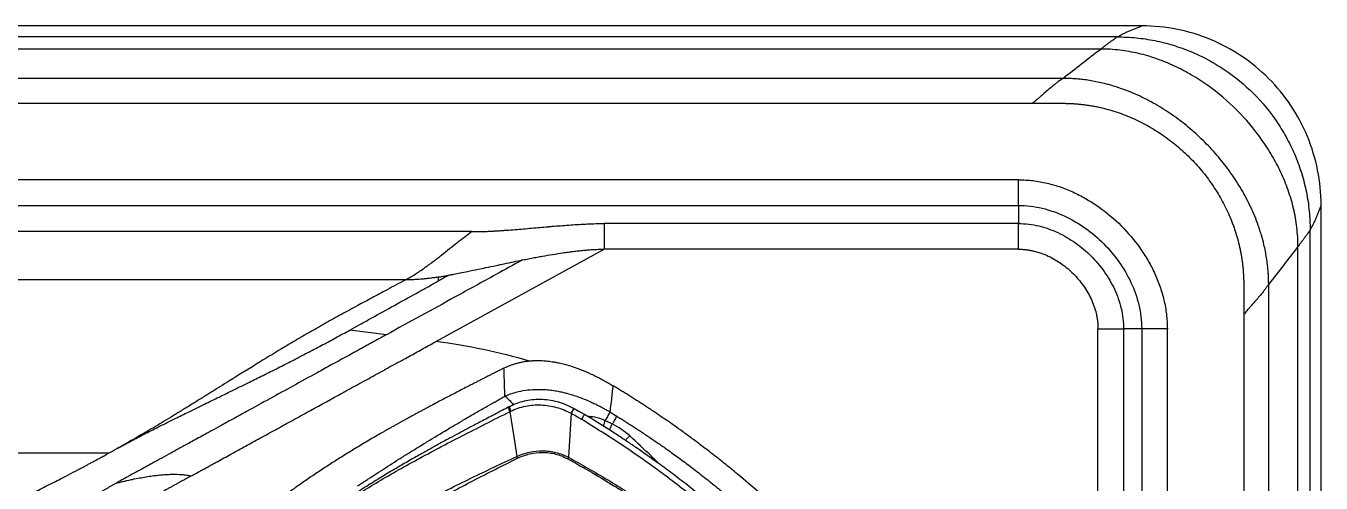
# Model space of a CAD drawing. Extents: x 525 to 613, y 487 to 635.
# Drawn here: x 590.82 to 612.53, y 585.03 to 592.69 of the extents above; entities that cross this region are included whole.
import ezdxf

# ---------------------------------------------------------------- set-up
doc = ezdxf.new("R2010")
doc.units = 0
doc.header["$MEASUREMENT"] = 0
doc.layers.add('1', color=4, linetype='Continuous')
doc.layers.add('STD TEST', color=3, linetype='Continuous')

# ---------------------------------------------------------------- blocks, each defined once
blk = doc.blocks.new('2023 VANGUARD')
at = {"layer": '1', "linetype": 'Continuous', "lineweight": 25}
for p, q in [((40.571, 0), (-40.571, 0)), ((43.571, -84.142), (43.571, -3))]:
    blk.add_line(p, q, dxfattribs=at)
at = {"layer": '1', "color": 3, "linetype": 'Continuous', "lineweight": 25}
for p, q in [((40.154, -0.184), (-40.154, -0.184)), ((39.877, -0.387), (-39.877, -0.387)), ((39.244, -0.878), (-39.244, -0.878)), ((-38.735, -1.296), (38.735, -1.296)), ((38.5, -2.577), (7, -2.577)), ((7.128, -3.007), (38.5, -3.007)), ((38.5, -3.007), (38.5, -3.31)), ((29.329, -3.446), (7.517, -3.446)), ((38.5, -3.31), (31.553, -3.31)), ((43.387, -83.725), (43.387, -3.417)), ((28.744, -5.281), (31.553, -3.74)), ((38.5, -3.74), (31.553, -3.74)), ((43.184, -83.448), (43.184, -3.694)), ((28.222, -4.254), (7.773, -4.254)), ((42.275, -4.329), (42.275, -4.836)), ((42.693, -82.815), (42.693, -4.327)), ((42.275, -4.836), (42.275, -82.306)), ((27.902, -5.173), (27.29, -5.094)), ((39.831, -11.976), (39.831, -5.071)), ((40.261, -5.071), (40.261, -11.976)), ((40.564, -5.071), (40.261, -5.071)), ((40.564, -5.071), (40.564, -38.501)), ((40.994, -38.571), (40.994, -5.071)), ((28.694, -6.339), (28.689, -6.342)), ((29.973, -6.374), (29.956, -6.383)), ((30.999, -6.487), (30.956, -7.225)), ((31.046, -6.411), (31.047, -6.41)), ((31.223, -6.508), (31.047, -6.409)), ((31.048, -6.411), (31.047, -6.411)), ((31.048, -6.41), (31.132, -6.457)), ((31.048, -6.41), (31.048, -6.411)), ((23.242, -7.159), (7.362, -7.159)), ((23.386, -7.08), (23.38, -7.084)), ((30.089, -7.211), (30.103, -7.241)), ((30.956, -7.225), (30.942, -7.251))]:
    blk.add_line(p, q, dxfattribs=at)
at = {"layer": '1', "color": 3, "linetype": 'Continuous', "lineweight": 25, "flags": 128}
for points in [[(29.97, -6.462), (30.037, -6.881), (30.089, -7.211)], [(31.224, -6.509), (31.223, -6.508), (31.22, -6.511), (31.216, -6.517), (31.21, -6.526), (31.202, -6.538), (31.193, -6.552), (31.183, -6.568), (31.173, -6.585)]]:
    blk.add_lwpolyline(points, dxfattribs=at)
at = {"layer": '1', "color": 3, "linetype": 'Continuous', "lineweight": 25}
for points, knots in [([(40.154, -0.184), (40.163, -0.179), (40.181, -0.169), (40.209, -0.154), (40.236, -0.14), (40.264, -0.126), (40.292, -0.113), (40.319, -0.1), (40.347, -0.087), (40.375, -0.075), (40.403, -0.063), (40.431, -0.052), (40.459, -0.04), (40.487, -0.03), (40.515, -0.019), (40.543, -0.009), (40.561, -0.003), (40.571, 0)], [0, 0, 0, 0, 0.06599, 0.132077, 0.198261, 0.264542, 0.330919, 0.397392, 0.463963, 0.53063, 0.597393, 0.664253, 0.73121, 0.798263, 0.865412, 0.932658, 1, 1, 1, 1]), ([(39.877, -0.387), (39.882, -0.383), (39.892, -0.375), (39.906, -0.365), (39.919, -0.354), (39.932, -0.345), (39.944, -0.335), (39.956, -0.326), (39.979, -0.309), (40.011, -0.285), (40.05, -0.256), (40.085, -0.23), (40.109, -0.213), (40.124, -0.203), (40.132, -0.197), (40.139, -0.193), (40.145, -0.189), (40.15, -0.186), (40.153, -0.184), (40.154, -0.184)], [0, 0, 0, 0, 0.0393585, 0.0775217, 0.1144794, 0.1502219, 0.1847409, 0.2180288, 0.2500794, 0.3806091, 0.5000568, 0.6302075, 0.7499577, 0.7940734, 0.8371394, 0.8792059, 0.9203289, 0.9605708, 1, 1, 1, 1]), ([(40.154, -0.184), (40.259, -0.184), (40.471, -0.194), (40.785, -0.241), (41.093, -0.319), (41.392, -0.426), (41.679, -0.562), (42.042, -0.781), (42.453, -1.118), (42.79, -1.529), (43.008, -1.892), (43.145, -2.179), (43.252, -2.478), (43.33, -2.786), (43.377, -3.1), (43.387, -3.311), (43.387, -3.417)], [0, 0, 0, 0, 0.0625, 0.125, 0.1875, 0.25, 0.3125, 0.375, 0.5, 0.625, 0.6875, 0.75, 0.8125, 0.875, 0.9375, 1, 1, 1, 1]), ([(43.184, -3.694), (43.184, -3.587), (43.171, -3.373), (43.115, -3.057), (43.024, -2.749), (42.902, -2.451), (42.752, -2.167), (42.519, -1.808), (42.172, -1.399), (41.763, -1.052), (41.403, -0.819), (41.119, -0.669), (40.822, -0.547), (40.514, -0.456), (40.198, -0.4), (39.984, -0.387), (39.877, -0.387)], [0, 0, 0, 0, 0.0625, 0.125, 0.1875, 0.25, 0.3125, 0.375, 0.5, 0.625, 0.6875, 0.75, 0.8125, 0.875, 0.9375, 1, 1, 1, 1]), ([(39.244, -0.878), (39.241, -0.88), (39.237, -0.883), (39.23, -0.888), (39.223, -0.892), (39.216, -0.897), (39.209, -0.902), (39.203, -0.907), (39.196, -0.912), (39.189, -0.917), (39.174, -0.928), (39.149, -0.946), (39.109, -0.978), (39.056, -1.021), (38.988, -1.078), (38.922, -1.136), (38.868, -1.183), (38.83, -1.216), (38.797, -1.244), (38.765, -1.271), (38.745, -1.288), (38.735, -1.296)], [0, 0, 0, 0, 0.0134942, 0.0268852, 0.0401768, 0.053369, 0.0664625, 0.0794572, 0.092353, 0.10515, 0.1178479, 0.1814219, 0.2500215, 0.3546916, 0.5000036, 0.6535897, 0.7499841, 0.8176218, 0.8818249, 0.9426134, 1, 1, 1, 1]), ([(42.693, -4.327), (42.693, -4.323), (42.693, -4.316), (42.693, -4.305), (42.692, -4.295), (42.692, -4.284), (42.692, -4.274), (42.692, -4.264), (42.692, -4.254), (42.691, -4.233), (42.69, -4.202), (42.687, -4.146), (42.682, -4.077), (42.672, -3.984), (42.658, -3.883), (42.638, -3.773), (42.61, -3.646), (42.579, -3.529), (42.546, -3.423), (42.511, -3.318), (42.461, -3.187), (42.371, -2.983), (42.241, -2.736), (42.058, -2.455), (41.853, -2.191), (41.626, -1.945), (41.38, -1.718), (41.115, -1.512), (40.834, -1.33), (40.587, -1.2), (40.383, -1.11), (40.22, -1.047), (40.061, -0.996), (39.917, -0.959), (39.798, -0.933), (39.688, -0.913), (39.586, -0.899), (39.494, -0.889), (39.42, -0.884), (39.356, -0.88), (39.3, -0.878), (39.263, -0.878), (39.244, -0.878)], [0, 0, 0, 0, 0.0020441, 0.0040606, 0.0060506, 0.0080145, 0.0099525, 0.0118646, 0.0137511, 0.0156119, 0.0234035, 0.0312293, 0.0468886, 0.0624818, 0.0833273, 0.1041771, 0.1250259, 0.1562823, 0.1718907, 0.1875313, 0.218497, 0.2500255, 0.3124896, 0.3749714, 0.4374891, 0.5000076, 0.5625203, 0.6250283, 0.6879191, 0.749974, 0.7814591, 0.8124776, 0.8481875, 0.8749779, 0.8958754, 0.9167104, 0.9375125, 0.9533873, 0.9687649, 0.9789489, 0.9893603, 1, 1, 1, 1]), ([(38.735, -1.296), (38.764, -1.296), (38.849, -1.296), (39.017, -1.296), (39.157, -1.296), (39.241, -1.296)], [0, 0, 0, 0, 0.17278, 0.5, 1, 1, 1, 1]), ([(39.241, -1.296), (39.252, -1.296), (39.274, -1.296), (39.307, -1.297), (39.34, -1.298), (39.373, -1.299), (39.406, -1.301), (39.439, -1.303), (39.471, -1.305), (39.504, -1.308), (39.55, -1.313), (39.61, -1.32), (39.684, -1.33), (39.757, -1.343), (39.854, -1.362), (39.974, -1.391), (40.164, -1.446), (40.395, -1.533), (40.662, -1.665), (40.914, -1.821), (41.151, -2), (41.371, -2.2), (41.571, -2.419), (41.75, -2.656), (41.88, -2.867), (41.971, -3.042), (42.034, -3.177), (42.08, -3.291), (42.114, -3.385), (42.145, -3.479), (42.18, -3.597), (42.208, -3.715), (42.226, -3.806), (42.238, -3.872), (42.248, -3.937), (42.256, -4.003), (42.263, -4.068), (42.268, -4.134), (42.272, -4.199), (42.274, -4.264), (42.275, -4.308), (42.275, -4.329)], [0, 0, 0, 0, 0.0069429, 0.0138816, 0.0208171, 0.0277512, 0.0346854, 0.041621, 0.0485591, 0.0554991, 0.0624399, 0.0779815, 0.0936718, 0.1094378, 0.1250258, 0.1562383, 0.187331, 0.2500201, 0.3122243, 0.3750002, 0.4374294, 0.4999821, 0.5625734, 0.6249638, 0.6876224, 0.7187971, 0.7499589, 0.7814748, 0.7969808, 0.8127661, 0.8440231, 0.8749745, 0.889081, 0.9031213, 0.9171003, 0.9310244, 0.944898, 0.9587227, 0.9725086, 0.9862665, 1, 1, 1, 1]), ([(38.5, -2.577), (38.581, -2.577), (38.742, -2.587), (38.98, -2.63), (39.213, -2.698), (39.437, -2.79), (39.651, -2.903), (39.922, -3.078), (40.231, -3.339), (40.492, -3.648), (40.668, -3.92), (40.78, -4.134), (40.872, -4.358), (40.941, -4.59), (40.984, -4.829), (40.994, -4.99), (40.994, -5.071)], [0, 0, 0, 0, 0.0625, 0.125, 0.1875, 0.25, 0.3125, 0.375, 0.5, 0.625, 0.6875, 0.75, 0.8125, 0.875, 0.9375, 1, 1, 1, 1]), ([(38.5, -3.007), (38.5, -2.985), (38.5, -2.958), (38.5, -2.896), (38.5, -2.862), (38.5, -2.787), (38.5, -2.747), (38.5, -2.663), (38.5, -2.62), (38.5, -2.577)], [0, 0, 0, 0, 0.25, 0.25, 0.5, 0.5, 0.75, 0.75, 1, 1, 1, 1]), ([(38.5, -3.007), (38.567, -3.007), (38.7, -3.015), (38.963, -3.062), (39.279, -3.175), (39.626, -3.378), (39.933, -3.638), (40.192, -3.945), (40.396, -4.291), (40.508, -4.607), (40.556, -4.871), (40.564, -5.004), (40.564, -5.071)], [0, 0, 0, 0, 0.0625, 0.125, 0.25, 0.375, 0.5, 0.625, 0.75, 0.875, 0.9375, 1, 1, 1, 1]), ([(43.571, -3), (43.568, -3.009), (43.561, -3.028), (43.551, -3.056), (43.541, -3.084), (43.53, -3.112), (43.519, -3.14), (43.508, -3.168), (43.496, -3.196), (43.484, -3.224), (43.471, -3.251), (43.458, -3.279), (43.445, -3.307), (43.431, -3.334), (43.417, -3.362), (43.402, -3.39), (43.392, -3.408), (43.387, -3.417)], [0, 0, 0, 0, 0.067342, 0.134587, 0.201737, 0.26879, 0.335746, 0.402606, 0.469369, 0.536036, 0.602607, 0.669081, 0.735458, 0.801738, 0.867922, 0.934009, 1, 1, 1, 1]), ([(28.222, -4.254), (28.249, -4.239), (28.303, -4.209), (28.409, -4.144), (28.537, -4.057), (28.685, -3.949), (28.827, -3.838), (28.963, -3.729), (29.094, -3.625), (29.217, -3.529), (29.293, -3.472), (29.329, -3.446)], [0, 0, 0, 0, 0.0624809, 0.1249809, 0.2499809, 0.3749809, 0.4999809, 0.6249809, 0.7499809, 0.8749809, 0.9999809, 0.9999809, 0.9999809, 0.9999809]), ([(29.329, -3.446), (29.352, -3.446), (29.399, -3.446), (29.469, -3.445), (29.539, -3.443), (29.609, -3.44), (29.661, -3.438), (29.696, -3.436), (29.712, -3.435), (29.723, -3.434), (29.729, -3.434), (29.731, -3.434), (29.733, -3.434), (29.739, -3.433), (29.75, -3.433), (29.762, -3.432), (29.771, -3.431), (29.774, -3.431), (29.778, -3.431), (29.793, -3.43), (29.808, -3.429), (29.822, -3.428), (29.828, -3.428), (29.838, -3.427), (29.858, -3.426), (29.922, -3.421), (30.026, -3.414), (30.165, -3.402), (30.303, -3.39), (30.441, -3.378), (30.544, -3.369), (30.605, -3.364), (30.622, -3.362), (30.634, -3.361), (30.665, -3.358), (30.74, -3.352), (30.855, -3.343), (30.994, -3.332), (31.133, -3.323), (31.273, -3.316), (31.389, -3.312), (31.483, -3.31), (31.529, -3.31), (31.553, -3.31)], [0, 0, 0, 0, 0.03125, 0.0625, 0.09375, 0.125, 0.15625, 0.164062, 0.171875, 0.177734, 0.179199, 0.179688, 0.180176, 0.181641, 0.1875, 0.195312, 0.198242, 0.199219, 0.200195, 0.203125, 0.21875, 0.220703, 0.222656, 0.226562, 0.234375, 0.25, 0.3125, 0.375, 0.4375, 0.5, 0.5625, 0.578125, 0.582031, 0.585938, 0.59375, 0.625, 0.6875, 0.75, 0.8125, 0.875, 0.9375, 0.96875, 1, 1, 1, 1]), ([(31.553, -3.31), (31.553, -3.321), (31.553, -3.345), (31.553, -3.389), (31.553, -3.438), (31.553, -3.492), (31.553, -3.55), (31.553, -3.612), (31.553, -3.665), (31.553, -3.708), (31.553, -3.729), (31.553, -3.74)], [0, 0, 0, 0, 0.125, 0.25, 0.375, 0.5, 0.625, 0.75, 0.875, 0.9375, 1, 1, 1, 1]), ([(38.5, -3.31), (38.557, -3.31), (38.671, -3.317), (38.895, -3.357), (39.165, -3.453), (39.461, -3.627), (39.722, -3.848), (39.944, -4.11), (40.117, -4.406), (40.213, -4.676), (40.254, -4.9), (40.261, -5.014), (40.261, -5.071)], [0, 0, 0, 0, 0.0625, 0.125, 0.25, 0.375, 0.5, 0.625, 0.75, 0.875, 0.9375, 1, 1, 1, 1]), ([(43.387, -3.417), (43.387, -3.418), (43.386, -3.419), (43.385, -3.421), (43.383, -3.424), (43.381, -3.427), (43.379, -3.43), (43.377, -3.434), (43.374, -3.438), (43.371, -3.442), (43.368, -3.446), (43.365, -3.451), (43.357, -3.463), (43.341, -3.485), (43.315, -3.52), (43.285, -3.56), (43.26, -3.595), (43.238, -3.624), (43.221, -3.645), (43.203, -3.669), (43.191, -3.685), (43.184, -3.694)], [0, 0, 0, 0, 0.021413, 0.043058, 0.064947, 0.087091, 0.1095, 0.132185, 0.155155, 0.17842, 0.201988, 0.225867, 0.250064, 0.369807, 0.499962, 0.619402, 0.749935, 0.80683, 0.867502, 0.931909, 1, 1, 1, 1]), ([(30.185, -3.92), (30.202, -3.916), (30.235, -3.91), (30.285, -3.9), (30.334, -3.89), (30.382, -3.881), (30.429, -3.873), (30.476, -3.864), (30.562, -3.849), (30.691, -3.827), (30.834, -3.805), (30.949, -3.788), (31.035, -3.777), (31.12, -3.767), (31.206, -3.758), (31.292, -3.75), (31.366, -3.745), (31.427, -3.743), (31.472, -3.741), (31.514, -3.74), (31.54, -3.74), (31.553, -3.74)], [0, 0, 0, 0, 0.037322, 0.0741263, 0.110402, 0.1461384, 0.1813248, 0.2159509, 0.2500064, 0.3728786, 0.5000021, 0.5648891, 0.6250154, 0.687593, 0.7500091, 0.812451, 0.8750234, 0.9103256, 0.9429123, 0.9728005, 1, 1, 1, 1]), ([(38.5, -3.74), (38.507, -3.74), (38.521, -3.74), (38.542, -3.741), (38.563, -3.742), (38.585, -3.743), (38.606, -3.745), (38.627, -3.748), (38.648, -3.75), (38.67, -3.754), (38.691, -3.757), (38.713, -3.761), (38.734, -3.766), (38.79, -3.778), (38.88, -3.805), (38.999, -3.853), (39.114, -3.914), (39.223, -3.984), (39.325, -4.063), (39.42, -4.151), (39.507, -4.246), (39.587, -4.348), (39.657, -4.457), (39.717, -4.572), (39.766, -4.691), (39.797, -4.794), (39.814, -4.878), (39.822, -4.932), (39.827, -4.974), (39.829, -5.007), (39.831, -5.039), (39.831, -5.06), (39.831, -5.071)], [0, 0, 0, 0, 0.010201, 0.020429, 0.030687, 0.040979, 0.05131, 0.061683, 0.072103, 0.082573, 0.093097, 0.10368, 0.114324, 0.125034, 0.186874, 0.250015, 0.312031, 0.375007, 0.437255, 0.500003, 0.562618, 0.625002, 0.688094, 0.749997, 0.813188, 0.874976, 0.906388, 0.937485, 0.953276, 0.968949, 0.984519, 1, 1, 1, 1]), ([(30.185, -3.92), (30.036, -4.002), (29.66, -4.208), (29.092, -4.52), (28.48, -4.856), (28.095, -5.067), (27.902, -5.173)], [0, 0, 0, 0, 0.19574, 0.494111, 0.747147, 1, 1, 1, 1]), ([(28.957, -4.173), (28.983, -4.168), (29.043, -4.156), (29.146, -4.136), (29.281, -4.108), (29.426, -4.079), (29.584, -4.046), (29.73, -4.015), (29.886, -3.982), (30.034, -3.951), (30.136, -3.93), (30.185, -3.92)], [0, 0, 0, 0, 0.063273, 0.146482, 0.249999, 0.394397, 0.5, 0.637696, 0.750001, 0.880477, 1, 1, 1, 1]), ([(28.222, -4.254), (28.119, -4.309), (27.933, -4.409), (27.666, -4.552), (27.411, -4.69), (27.24, -4.783), (27.149, -4.832)], [0, 0, 0, 0, 0.286617, 0.519628, 0.745432, 1, 1, 1, 1]), ([(27.29, -5.094), (27.342, -5.065), (27.479, -4.99), (27.744, -4.843), (28.077, -4.659), (28.381, -4.491), (28.611, -4.363), (28.722, -4.302), (28.777, -4.272)], [0, 0, 0, 0, 0.1039496, 0.2759244, 0.5345706, 0.7759316, 0.8901278, 1, 1, 1, 1]), ([(28.778, -4.206), (28.766, -4.208), (28.742, -4.211), (28.707, -4.217), (28.673, -4.221), (28.627, -4.228), (28.571, -4.234), (28.508, -4.24), (28.454, -4.245), (28.407, -4.248), (28.36, -4.251), (28.314, -4.253), (28.268, -4.254), (28.237, -4.254), (28.222, -4.254)], [0, 0, 0, 0, 0.06627, 0.130036, 0.191296, 0.250044, 0.378819, 0.500083, 0.58579, 0.670483, 0.754208, 0.837009, 0.918925, 1, 1, 1, 1]), ([(28.957, -4.173), (28.942, -4.181), (28.912, -4.197), (28.867, -4.222), (28.822, -4.247), (28.792, -4.263), (28.777, -4.272)], [0, 0, 0, 0, 0.250082, 0.500107, 0.750079, 1, 1, 1, 1]), ([(28.777, -4.272), (28.777, -4.268), (28.777, -4.259), (28.777, -4.247), (28.777, -4.234), (28.777, -4.22), (28.778, -4.21), (28.778, -4.206)], [0, 0, 0, 0, 0.186596, 0.379867, 0.579856, 0.786576, 1, 1, 1, 1]), ([(28.778, -4.206), (28.789, -4.204), (28.81, -4.2), (28.842, -4.195), (28.872, -4.189), (28.902, -4.184), (28.93, -4.178), (28.948, -4.175), (28.957, -4.173)], [0, 0, 0, 0, 0.182078, 0.357783, 0.527289, 0.690736, 0.84826, 1, 1, 1, 1]), ([(42.693, -4.327), (42.688, -4.334), (42.679, -4.347), (42.665, -4.367), (42.649, -4.388), (42.633, -4.41), (42.616, -4.433), (42.59, -4.465), (42.55, -4.515), (42.494, -4.581), (42.436, -4.648), (42.389, -4.701), (42.355, -4.741), (42.326, -4.774), (42.3, -4.805), (42.283, -4.826), (42.275, -4.836)], [0, 0, 0, 0, 0.037705, 0.076994, 0.117869, 0.16033, 0.20438, 0.250019, 0.353968, 0.500002, 0.646042, 0.749984, 0.817849, 0.882137, 0.942853, 1, 1, 1, 1]), ([(27.149, -4.832), (27.125, -4.845), (27.077, -4.871), (27.005, -4.911), (26.931, -4.952), (26.855, -4.994), (26.778, -5.038), (26.7, -5.083), (26.62, -5.129), (26.538, -5.176), (26.455, -5.224), (26.371, -5.274), (26.285, -5.325), (26.089, -5.442), (25.748, -5.65), (25.387, -5.873), (25.111, -6.045), (24.956, -6.142), (24.799, -6.239), (24.642, -6.337), (24.487, -6.433), (24.332, -6.527), (24.181, -6.619), (24.034, -6.707), (23.893, -6.791), (23.757, -6.87), (23.628, -6.945), (23.505, -7.014), (23.425, -7.059), (23.386, -7.08)], [0, 0, 0, 0, 0.018427, 0.03729, 0.05659, 0.076328, 0.096503, 0.117116, 0.138167, 0.159656, 0.181584, 0.20395, 0.226756, 0.250001, 0.359748, 0.499998, 0.540695, 0.582362, 0.624998, 0.667145, 0.708812, 0.750001, 0.790907, 0.83008, 0.867521, 0.903232, 0.937214, 0.96947, 1, 1, 1, 1]), ([(27.902, -5.173), (27.881, -5.184), (27.838, -5.208), (27.774, -5.243), (27.71, -5.278), (27.646, -5.313), (27.582, -5.348), (27.518, -5.383), (27.454, -5.419), (27.39, -5.454), (27.232, -5.541), (27.015, -5.659), (26.688, -5.839), (26.344, -6.028), (25.949, -6.245), (25.607, -6.432), (25.332, -6.583), (25.134, -6.691), (24.974, -6.779), (24.841, -6.852), (24.726, -6.915), (24.623, -6.972), (24.531, -7.022), (24.451, -7.066), (24.361, -7.116), (24.244, -7.18), (24.105, -7.256), (23.985, -7.322), (23.896, -7.37), (23.81, -7.418), (23.704, -7.476), (23.611, -7.527), (23.552, -7.559), (23.523, -7.575), (23.496, -7.59), (23.467, -7.606), (23.441, -7.62), (23.42, -7.632), (23.403, -7.641), (23.389, -7.649), (23.379, -7.655), (23.374, -7.657)], [0, 0, 0, 0, 0.013342, 0.026685, 0.040029, 0.053373, 0.066718, 0.080063, 0.093408, 0.106753, 0.120097, 0.192491, 0.24216, 0.325538, 0.408531, 0.491041, 0.541503, 0.583572, 0.617304, 0.644438, 0.669156, 0.691514, 0.711514, 0.729148, 0.744408, 0.771943, 0.808184, 0.840111, 0.856886, 0.872065, 0.903473, 0.936011, 0.944584, 0.952008, 0.960059, 0.968004, 0.977179, 0.984, 0.988779, 0.994114, 1, 1, 1, 1]), ([(23.386, -7.08), (23.407, -7.068), (23.451, -7.045), (23.517, -7.009), (23.585, -6.973), (23.654, -6.936), (23.725, -6.899), (23.797, -6.861), (23.922, -6.797), (24.11, -6.701), (24.348, -6.583), (24.598, -6.46), (24.844, -6.339), (25.097, -6.216), (25.349, -6.093), (25.595, -5.973), (25.844, -5.85), (26.083, -5.73), (26.329, -5.605), (26.569, -5.481), (26.772, -5.375), (26.93, -5.29), (27.051, -5.225), (27.17, -5.16), (27.25, -5.116), (27.29, -5.094)], [0, 0, 0, 0, 0.016827, 0.033998, 0.051512, 0.06937, 0.087571, 0.106117, 0.125007, 0.184148, 0.25001, 0.307157, 0.37501, 0.437506, 0.500002, 0.567148, 0.625005, 0.690241, 0.750007, 0.814478, 0.874995, 0.9068, 0.937492, 0.968642, 1, 1, 1, 1]), ([(39.831, -5.071), (39.874, -5.071), (39.917, -5.071), (40, -5.071), (40.041, -5.071), (40.116, -5.071), (40.15, -5.071), (40.212, -5.071), (40.239, -5.071), (40.261, -5.071)], [0, 0, 0, 0, 0.25, 0.25, 0.5, 0.5, 0.75, 0.75, 1, 1, 1, 1]), ([(40.994, -5.071), (40.951, -5.071), (40.908, -5.071), (40.824, -5.071), (40.784, -5.071), (40.709, -5.071), (40.674, -5.071), (40.613, -5.071), (40.586, -5.071), (40.564, -5.071)], [0, 0, 0, 0, 0.25, 0.25, 0.5, 0.5, 0.75, 0.75, 1, 1, 1, 1]), ([(24.632, -7.537), (24.641, -7.532), (24.661, -7.522), (24.69, -7.506), (24.719, -7.489), (24.749, -7.473), (24.779, -7.456), (24.81, -7.44), (24.841, -7.423), (24.872, -7.405), (24.904, -7.388), (24.936, -7.371), (24.968, -7.353), (25, -7.335), (25.033, -7.317), (25.13, -7.264), (25.297, -7.173), (25.536, -7.041), (25.785, -6.905), (26.037, -6.767), (26.298, -6.623), (26.649, -6.43), (26.942, -6.27), (27.168, -6.146), (27.258, -6.096), (27.372, -6.033), (27.509, -5.959), (27.693, -5.858), (27.92, -5.733), (28.14, -5.612), (28.305, -5.522), (28.416, -5.461), (28.527, -5.4), (28.636, -5.34), (28.708, -5.301), (28.744, -5.281)], [0, 0, 0, 0, 0.008708, 0.01745, 0.026226, 0.035036, 0.04388, 0.052757, 0.061668, 0.070612, 0.07959, 0.088601, 0.097645, 0.106723, 0.115835, 0.124985, 0.186865, 0.249997, 0.310992, 0.37497, 0.43576, 0.499994, 0.624965, 0.640592, 0.65622, 0.687477, 0.71956, 0.749988, 0.813694, 0.875002, 0.900535, 0.925805, 0.950808, 0.975541, 1, 1, 1, 1]), ([(28.744, -5.281), (29.007, -5.315), (29.268, -5.36), (29.786, -5.471), (30.042, -5.536), (30.296, -5.611)], [0, 0, 0, 0, 0.5, 0.5, 1, 1, 1, 1]), ([(29.873, -5.732), (29.88, -5.729), (29.893, -5.723), (29.912, -5.713), (29.933, -5.704), (29.953, -5.696), (29.984, -5.684), (30.026, -5.668), (30.079, -5.652), (30.133, -5.638), (30.18, -5.628), (30.222, -5.62), (30.258, -5.615), (30.283, -5.612), (30.296, -5.611)], [0, 0, 0, 0, 0.048558, 0.097825, 0.147804, 0.198501, 0.249921, 0.370681, 0.499859, 0.6259, 0.749922, 0.82882, 0.912165, 1, 1, 1, 1]), ([(30.296, -5.611), (30.304, -5.61), (30.32, -5.609), (30.344, -5.607), (30.369, -5.606), (30.396, -5.605), (30.423, -5.604), (30.463, -5.604), (30.526, -5.606), (30.612, -5.613), (30.699, -5.626), (30.785, -5.641), (30.866, -5.66), (30.987, -5.693), (31.137, -5.744), (31.285, -5.807), (31.398, -5.86), (31.479, -5.901), (31.556, -5.942), (31.629, -5.984), (31.677, -6.012), (31.7, -6.026)], [0, 0, 0, 0, 0.0156245, 0.0319274, 0.0489127, 0.0665852, 0.0849505, 0.1040143, 0.1480316, 0.2120701, 0.2769445, 0.3253472, 0.3875035, 0.4448511, 0.579601, 0.7057379, 0.7689277, 0.830037, 0.8889725, 0.9456508, 1, 1, 1, 1]), ([(29.873, -5.732), (29.855, -5.741), (29.819, -5.759), (29.764, -5.787), (29.71, -5.814), (29.656, -5.841), (29.602, -5.869), (29.547, -5.896), (29.494, -5.924), (29.44, -5.951), (29.386, -5.979), (29.332, -6.006), (29.264, -6.041), (29.18, -6.085), (29.082, -6.136), (28.984, -6.187), (28.886, -6.237), (28.79, -6.288), (28.726, -6.322), (28.694, -6.339)], [0, 0, 0, 0, 0.045638, 0.091235, 0.136793, 0.182313, 0.227798, 0.273248, 0.318664, 0.364047, 0.409398, 0.45472, 0.500012, 0.58395, 0.667621, 0.751041, 0.83423, 0.917209, 1, 1, 1, 1]), ([(29.89, -6.201), (29.889, -6.187), (29.888, -6.159), (29.887, -6.118), (29.885, -6.079), (29.884, -6.041), (29.883, -6.006), (29.881, -5.948), (29.878, -5.857), (29.875, -5.777), (29.873, -5.732)], [0, 0, 0, 0, 0.09351, 0.18276, 0.267717, 0.348351, 0.424636, 0.496548, 0.71838, 1, 1, 1, 1]), ([(31.699, -6.026), (31.691, -6.101), (31.675, -6.248), (31.658, -6.395), (31.65, -6.466)], [0, 0, 0, 0, 0.5141993, 1, 1, 1, 1]), ([(32.115, -6.282), (32.092, -6.268), (32.046, -6.239), (31.977, -6.195), (31.908, -6.153), (31.839, -6.11), (31.769, -6.068), (31.723, -6.04), (31.7, -6.026)], [0, 0, 0, 0, 0.166737, 0.333441, 0.500116, 0.666765, 0.833392, 1, 1, 1, 1]), ([(27.418, -7.707), (27.426, -7.702), (27.442, -7.691), (27.468, -7.674), (27.493, -7.658), (27.519, -7.641), (27.545, -7.624), (27.571, -7.606), (27.598, -7.589), (27.625, -7.571), (27.652, -7.554), (27.715, -7.512), (27.818, -7.446), (27.962, -7.353), (28.112, -7.258), (28.266, -7.161), (28.425, -7.063), (28.642, -6.929), (28.867, -6.794), (29.098, -6.657), (29.275, -6.553), (29.454, -6.449), (29.584, -6.375), (29.661, -6.332), (29.681, -6.321), (29.697, -6.312), (29.709, -6.305), (29.72, -6.299), (29.729, -6.294), (29.741, -6.287), (29.759, -6.277), (29.786, -6.261), (29.818, -6.242), (29.854, -6.221), (29.878, -6.208), (29.89, -6.201)], [0, 0, 0, 0, 0.012751, 0.025531, 0.038341, 0.051182, 0.064057, 0.076965, 0.089907, 0.102886, 0.115901, 0.128954, 0.193213, 0.258163, 0.322618, 0.387726, 0.45245, 0.517685, 0.647983, 0.713401, 0.778808, 0.844048, 0.909831, 0.918946, 0.926338, 0.930968, 0.935598, 0.939245, 0.942625, 0.945462, 0.952221, 0.961462, 0.974763, 0.987609, 1, 1, 1, 1]), ([(29.89, -6.201), (29.891, -6.201), (29.894, -6.199), (29.905, -6.195), (29.929, -6.185), (29.976, -6.166), (30.066, -6.136), (30.196, -6.106), (30.331, -6.09), (30.424, -6.087), (30.5, -6.088), (30.58, -6.091), (30.682, -6.103), (30.774, -6.117), (30.856, -6.135), (30.937, -6.155), (31.025, -6.18), (31.12, -6.212), (31.216, -6.249), (31.304, -6.286), (31.386, -6.324), (31.448, -6.355), (31.504, -6.384), (31.553, -6.411), (31.604, -6.439), (31.636, -6.458), (31.65, -6.466)], [0, 0, 0, 0, 0.001857, 0.00566, 0.019087, 0.04409, 0.087992, 0.172747, 0.259476, 0.307998, 0.323692, 0.382244, 0.437853, 0.491145, 0.533223, 0.574243, 0.626633, 0.680687, 0.737724, 0.793689, 0.835575, 0.883929, 0.906362, 0.938754, 0.974245, 1, 1, 1, 1]), ([(29.89, -6.201), (29.903, -6.211), (29.929, -6.232), (29.976, -6.28), (30.011, -6.32), (30.031, -6.346), (30.033, -6.348)], [0, 0, 0, 0, 0.315772, 0.641239, 0.973508, 1, 1, 1, 1]), ([(31.053, -6.413), (31.007, -6.389), (30.915, -6.343), (30.771, -6.296), (30.626, -6.267), (30.483, -6.256), (30.344, -6.262), (30.211, -6.284), (30.087, -6.321), (30.011, -6.356), (29.973, -6.374)], [0, 0, 0, 0, 0.137329, 0.271858, 0.401657, 0.528659, 0.652535, 0.772824, 0.888703, 1, 1, 1, 1]), ([(32.482, -6.526), (32.457, -6.509), (32.409, -6.476), (32.336, -6.427), (32.262, -6.379), (32.189, -6.33), (32.14, -6.298), (32.115, -6.282)], [0, 0, 0, 0, 0.200039, 0.400053, 0.600048, 0.800029, 1, 1, 1, 1]), ([(28.689, -6.342), (28.672, -6.351), (28.637, -6.369), (28.585, -6.397), (28.534, -6.424), (28.483, -6.452), (28.432, -6.479), (28.382, -6.506), (28.332, -6.533), (28.282, -6.561), (28.232, -6.588), (28.183, -6.615), (28.134, -6.642), (28.086, -6.669), (28.038, -6.696), (27.99, -6.723), (27.942, -6.749), (27.895, -6.776), (27.848, -6.803), (27.744, -6.862), (27.587, -6.954), (27.377, -7.08), (27.174, -7.205), (26.975, -7.331), (26.783, -7.456), (26.597, -7.581), (26.418, -7.705), (26.247, -7.828), (26.084, -7.949), (25.964, -8.041), (25.881, -8.105), (25.832, -8.144), (25.784, -8.182), (25.738, -8.22), (25.692, -8.257), (25.662, -8.282), (25.647, -8.294)], [0, 0, 0, 0, 0.014307, 0.028562, 0.042765, 0.056918, 0.071021, 0.085074, 0.099078, 0.113034, 0.126941, 0.140801, 0.154613, 0.168378, 0.182096, 0.195769, 0.209396, 0.222978, 0.236516, 0.25001, 0.312965, 0.375018, 0.438078, 0.500021, 0.562742, 0.625016, 0.687787, 0.749998, 0.81234, 0.875006, 0.895777, 0.916566, 0.937377, 0.958216, 0.979088, 1, 1, 1, 1]), ([(26.284, -8.724), (26.333, -8.675), (26.43, -8.577), (26.627, -8.408), (26.858, -8.229), (27.12, -8.042), (27.409, -7.851), (27.724, -7.657), (28.06, -7.461), (28.415, -7.264), (28.785, -7.066), (29.169, -6.866), (29.564, -6.666), (29.835, -6.53), (29.97, -6.462)], [0, 0, 0, 0, 0.083648, 0.167746, 0.251461, 0.334457, 0.417447, 0.500935, 0.584376, 0.667337, 0.750217, 0.833366, 0.916826, 1, 1, 1, 1]), ([(29.957, -6.382), (29.883, -6.421), (29.733, -6.499), (29.52, -6.609), (29.327, -6.711), (29.156, -6.802), (29.011, -6.88), (28.893, -6.944), (28.801, -6.994), (28.724, -7.036), (28.649, -7.078), (28.531, -7.143), (28.366, -7.237), (28.165, -7.352), (27.959, -7.473), (27.745, -7.602), (27.508, -7.75), (27.288, -7.893), (27.091, -8.028), (26.918, -8.15), (26.747, -8.277), (26.584, -8.406), (26.432, -8.535), (26.351, -8.612), (26.309, -8.651)], [0, 0, 0, 0, 0.046354, 0.09334, 0.13474, 0.170481, 0.203786, 0.230016, 0.249204, 0.265144, 0.282043, 0.299905, 0.345829, 0.397178, 0.442788, 0.497084, 0.559897, 0.630784, 0.682563, 0.738116, 0.797682, 0.861533, 0.928929, 1, 1, 1, 1]), ([(29.957, -6.383), (29.957, -6.383), (29.954, -6.383), (29.952, -6.388), (29.951, -6.397), (29.953, -6.411), (29.957, -6.427), (29.962, -6.444), (29.967, -6.456), (29.97, -6.462)], [0, 0, 0, 0, 0.019961, 0.186113, 0.356496, 0.526932, 0.693238, 0.851805, 1, 1, 1, 1]), ([(29.973, -6.374), (29.973, -6.374), (29.971, -6.375), (29.969, -6.379), (29.968, -6.389), (29.97, -6.402), (29.974, -6.418), (29.98, -6.435), (29.985, -6.447), (29.987, -6.453)], [0, 0, 0, 0, 0.020683, 0.186858, 0.357255, 0.527652, 0.693827, 0.852154, 1, 1, 1, 1]), ([(29.97, -6.462), (29.973, -6.46), (29.979, -6.457), (29.985, -6.455), (29.987, -6.453)], [0, 0, 0, 0, 0.56, 1, 1, 1, 1]), ([(29.987, -6.453), (30.027, -6.436), (30.107, -6.4), (30.234, -6.367), (30.365, -6.348), (30.497, -6.346), (30.628, -6.359), (30.756, -6.388), (30.881, -6.429), (30.96, -6.468), (30.999, -6.488)], [0, 0, 0, 0, 0.126237, 0.25247, 0.378246, 0.503559, 0.627704, 0.75127, 0.8765, 1, 1, 1, 1]), ([(30.999, -6.487), (31.006, -6.476), (31.015, -6.459), (31.026, -6.44), (31.034, -6.427), (31.041, -6.417), (31.045, -6.411), (31.046, -6.411), (31.046, -6.411)], [0, 0, 0, 0, 0.2803951, 0.4318684, 0.5867097, 0.7415317, 0.8929496, 1, 1, 1, 1]), ([(31.047, -6.411), (31.046, -6.411), (31.046, -6.411), (31.041, -6.417), (31.035, -6.427), (31.027, -6.44), (31.016, -6.459), (31.006, -6.476), (31, -6.487)], [0, 0, 0, 0, 0.107333, 0.25874, 0.413523, 0.568306, 0.719713, 1, 1, 1, 1]), ([(31, -6.487), (31, -6.487), (31, -6.487), (31, -6.487), (31, -6.487)], [0, 0, 0, 0, 0.56, 1, 1, 1, 1]), ([(31, -6.487), (31.033, -6.505), (31.09, -6.537), (31.148, -6.57), (31.173, -6.585)], [0, 0, 0, 0, 0.560002, 1, 1, 1, 1]), ([(37.026, -12.232), (36.978, -12.155), (36.889, -12.011), (36.76, -11.815), (36.651, -11.652), (36.561, -11.52), (36.41, -11.304), (36.107, -10.886), (35.644, -10.298), (35.083, -9.655), (34.544, -9.094), (34.01, -8.584), (33.488, -8.124), (33.048, -7.767), (32.704, -7.504), (32.468, -7.33), (32.281, -7.197), (32.134, -7.094), (32.011, -7.01), (31.858, -6.908), (31.675, -6.788), (31.461, -6.652), (31.306, -6.558), (31.223, -6.508)], [0, 0, 0, 0, 0.033205, 0.061623, 0.085458, 0.104691, 0.120114, 0.181266, 0.292932, 0.392554, 0.492182, 0.576755, 0.661374, 0.745916, 0.78311, 0.819609, 0.85283, 0.866766, 0.884897, 0.907263, 0.933867, 0.964714, 1, 1, 1, 1]), ([(31.65, -6.466), (31.641, -6.483), (31.63, -6.503), (31.604, -6.552), (31.588, -6.579), (31.571, -6.611)], [0, 0, 0, 0, 0.5, 0.5, 1, 1, 1, 1]), ([(31.173, -6.585), (31.405, -6.728), (31.868, -7.016), (32.536, -7.488), (33.181, -7.99), (33.803, -8.524), (34.366, -9.054), (34.874, -9.574), (35.331, -10.08), (35.769, -10.604), (36.185, -11.146), (36.581, -11.704), (36.826, -12.088), (36.948, -12.281)], [0, 0, 0, 0, 0.100069, 0.199912, 0.299747, 0.399786, 0.499827, 0.583023, 0.66622, 0.749552, 0.833045, 0.916507, 1, 1, 1, 1]), ([(31.571, -6.611), (31.511, -6.588), (31.413, -6.552), (31.313, -6.543), (31.274, -6.54)], [0, 0, 0, 0, 0.611915, 1, 1, 1, 1]), ([(31.538, -6.706), (31.539, -6.705), (31.547, -6.687), (31.56, -6.651), (31.567, -6.624), (31.571, -6.611)], [0, 0, 0, 0, 0.022056, 0.528348, 1, 1, 1, 1]), ([(31.571, -6.611), (31.577, -6.613), (31.588, -6.618), (31.605, -6.625), (31.623, -6.633), (31.64, -6.641), (31.657, -6.649), (31.674, -6.657), (31.685, -6.663), (31.69, -6.666)], [0, 0, 0, 0, 0.1431233, 0.2860822, 0.4289218, 0.5716877, 0.7144256, 0.8571811, 1, 1, 1, 1]), ([(31.64, -6.77), (31.643, -6.765), (31.655, -6.743), (31.674, -6.704), (31.685, -6.678), (31.69, -6.666)], [0, 0, 0, 0, 0.13073, 0.58135, 1, 1, 1, 1]), ([(31.764, -6.536), (31.756, -6.551), (31.745, -6.57), (31.721, -6.613), (31.707, -6.638), (31.69, -6.666)], [0, 0, 0, 0, 0.5, 0.5, 1, 1, 1, 1]), ([(31.764, -6.536), (31.786, -6.55), (31.832, -6.578), (31.9, -6.621), (31.969, -6.664), (32.038, -6.709), (32.108, -6.754), (32.179, -6.8), (32.25, -6.848), (32.321, -6.896), (32.393, -6.945), (32.466, -6.995), (32.539, -7.045), (32.652, -7.125), (32.807, -7.237), (33.007, -7.386), (33.212, -7.544), (33.383, -7.68), (33.518, -7.79), (33.617, -7.872), (33.718, -7.957), (33.82, -8.044), (33.923, -8.135), (34.029, -8.228), (34.135, -8.324), (34.244, -8.423), (34.353, -8.526), (34.464, -8.631), (34.576, -8.739), (34.689, -8.851), (34.803, -8.966), (34.878, -9.045), (34.917, -9.084)], [0, 0, 0, 0, 0.019612, 0.03945, 0.059514, 0.079804, 0.100319, 0.12106, 0.142027, 0.163219, 0.184636, 0.206278, 0.228146, 0.250238, 0.308605, 0.369678, 0.433456, 0.499936, 0.530765, 0.562348, 0.594683, 0.627771, 0.661611, 0.696204, 0.731549, 0.767645, 0.804494, 0.842093, 0.880444, 0.919546, 0.959398, 1, 1, 1, 1]), ([(37.069, -11.133), (37.054, -11.11), (37.021, -11.062), (36.97, -10.987), (36.914, -10.906), (36.854, -10.82), (36.789, -10.729), (36.719, -10.632), (36.645, -10.53), (36.565, -10.423), (36.48, -10.31), (36.39, -10.193), (36.295, -10.072), (36.194, -9.945), (36.025, -9.738), (35.796, -9.466), (35.511, -9.147), (35.247, -8.865), (34.997, -8.608), (34.742, -8.357), (34.461, -8.092), (34.143, -7.806), (33.847, -7.553), (33.59, -7.344), (33.393, -7.188), (33.207, -7.046), (33.036, -6.917), (32.877, -6.802), (32.733, -6.699), (32.603, -6.608), (32.52, -6.552), (32.482, -6.526)], [0, 0, 0, 0, 0.0128183, 0.02672, 0.0417051, 0.0577737, 0.0749257, 0.0931611, 0.1124799, 0.1328822, 0.154368, 0.1769372, 0.2005899, 0.2253261, 0.2511458, 0.323027, 0.388464, 0.4474567, 0.5000049, 0.5526181, 0.611632, 0.6770467, 0.7488619, 0.7902347, 0.8287559, 0.8644254, 0.8972434, 0.9272098, 0.9543247, 0.9785881, 1, 1, 1, 1]), ([(31.908, -6.943), (31.909, -6.942), (31.922, -6.925), (31.95, -6.896), (31.971, -6.877), (31.981, -6.868)], [0, 0, 0, 0, 0.052242, 0.543355, 1, 1, 1, 1]), ([(32.473, -7.334), (32.43, -7.291), (32.27, -7.131), (32.103, -6.979), (31.981, -6.868)], [0, 0, 0, 0, 0.266813, 1, 1, 1, 1]), ([(21.519, -8.104), (21.52, -8.104), (21.522, -8.103), (21.524, -8.102), (21.527, -8.1), (21.53, -8.098), (21.534, -8.095), (21.537, -8.093), (21.541, -8.09), (21.545, -8.087), (21.554, -8.081), (21.571, -8.068), (21.603, -8.045), (21.646, -8.016), (21.702, -7.98), (21.776, -7.936), (21.871, -7.881), (21.982, -7.821), (22.103, -7.758), (22.216, -7.7), (22.331, -7.642), (22.447, -7.583), (22.583, -7.513), (22.69, -7.457), (22.764, -7.418), (22.799, -7.399), (22.838, -7.378), (22.882, -7.355), (22.931, -7.329), (22.984, -7.3), (23.042, -7.268), (23.105, -7.234), (23.172, -7.198), (23.218, -7.172), (23.242, -7.159)], [0, 0, 0, 0, 0.007389, 0.014663, 0.021823, 0.028872, 0.035811, 0.042642, 0.049367, 0.055987, 0.062506, 0.094, 0.125039, 0.164622, 0.206174, 0.250106, 0.309562, 0.375231, 0.433765, 0.500225, 0.548771, 0.606595, 0.673709, 0.750119, 0.765015, 0.782153, 0.801535, 0.823159, 0.847025, 0.873135, 0.901487, 0.932082, 0.96492, 1, 1, 1, 1]), ([(30.089, -7.211), (30.123, -7.196), (30.192, -7.168), (30.336, -7.129), (30.486, -7.112), (30.635, -7.121), (30.746, -7.142), (30.854, -7.175), (30.922, -7.208), (30.956, -7.225)], [0, 0, 0, 0, 0.125715, 0.251319, 0.500682, 0.625643, 0.750732, 0.87504, 1, 1, 1, 1]), ([(30.103, -7.241), (30.136, -7.226), (30.202, -7.197), (30.341, -7.157), (30.487, -7.139), (30.632, -7.148), (30.739, -7.168), (30.844, -7.201), (30.909, -7.234), (30.942, -7.251)], [0, 0, 0, 0, 0.126001, 0.251619, 0.501189, 0.626193, 0.751176, 0.875146, 1, 1, 1, 1]), ([(26.47, -9.058), (26.504, -9.041), (26.57, -9.006), (26.689, -8.943), (26.827, -8.871), (26.989, -8.786), (27.175, -8.688), (27.385, -8.575), (27.616, -8.451), (27.889, -8.304), (28.208, -8.137), (28.568, -7.95), (28.938, -7.763), (29.316, -7.577), (29.7, -7.392), (29.959, -7.271), (30.089, -7.211)], [0, 0, 0, 0, 0.06234, 0.124818, 0.187363, 0.250453, 0.313852, 0.376637, 0.439459, 0.502671, 0.586016, 0.668823, 0.751617, 0.834542, 0.917364, 1, 1, 1, 1]), ([(26.532, -9.115), (26.567, -9.1), (26.636, -9.069), (26.761, -9.014), (26.904, -8.947), (27.069, -8.866), (27.259, -8.768), (27.47, -8.654), (27.699, -8.527), (27.968, -8.376), (28.279, -8.201), (28.629, -8.007), (28.987, -7.812), (29.353, -7.618), (29.725, -7.426), (29.977, -7.303), (30.103, -7.241)], [0, 0, 0, 0, 0.062319, 0.124752, 0.187451, 0.250906, 0.314486, 0.37751, 0.44061, 0.503895, 0.587131, 0.669779, 0.75236, 0.835034, 0.917583, 1, 1, 1, 1]), ([(30.942, -7.251), (31.079, -7.327), (31.34, -7.473), (31.705, -7.691), (32.025, -7.896), (32.302, -8.083), (32.536, -8.249), (32.731, -8.392), (32.865, -8.494), (32.952, -8.561), (33.001, -8.6), (33.065, -8.651), (33.147, -8.717), (33.249, -8.801), (33.351, -8.886), (33.521, -9.031), (33.699, -9.191), (33.859, -9.342), (33.929, -9.409), (33.96, -9.439), (33.973, -9.452), (33.979, -9.458), (33.982, -9.461), (33.983, -9.462), (33.984, -9.462), (33.984, -9.463), (33.984, -9.463), (33.984, -9.463), (33.984, -9.463), (33.984, -9.463), (33.985, -9.463), (33.987, -9.466), (33.998, -9.476), (34.02, -9.498), (34.059, -9.537), (34.12, -9.598), (34.206, -9.686), (34.318, -9.803), (34.414, -9.907), (34.487, -9.988), (34.532, -10.038), (34.579, -10.091), (34.628, -10.147), (34.678, -10.205), (34.73, -10.266), (34.782, -10.328), (34.95, -10.53), (35.225, -10.88), (35.591, -11.391), (35.938, -11.92), (36.149, -12.283), (36.255, -12.465)], [0, 0, 0, 0, 0.062481, 0.118844, 0.169135, 0.213352, 0.251461, 0.283422, 0.309236, 0.318658, 0.3269, 0.333965, 0.351242, 0.368824, 0.386373, 0.403893, 0.457678, 0.481272, 0.491642, 0.496202, 0.498209, 0.499091, 0.49948, 0.499651, 0.499785, 0.499785, 0.499785, 0.499787, 0.499791, 0.499809, 0.499878, 0.500152, 0.501246, 0.505611, 0.512881, 0.523059, 0.53994, 0.561408, 0.587481, 0.596044, 0.605011, 0.61438, 0.624154, 0.634334, 0.64492, 0.655914, 0.66648, 0.749216, 0.832806, 0.916374, 1, 1, 1, 1]), ([(30.956, -7.225), (31.176, -7.349), (31.617, -7.596), (32.254, -8.008), (32.868, -8.452), (33.453, -8.929), (34.008, -9.438), (34.529, -9.982), (35.017, -10.559), (35.472, -11.166), (35.898, -11.795), (36.153, -12.232), (36.281, -12.451)], [0, 0, 0, 0, 0.100262, 0.200594, 0.300842, 0.400493, 0.499762, 0.599107, 0.699009, 0.799378, 0.89967, 1, 1, 1, 1]), ([(24.632, -7.537), (24.622, -7.543), (24.603, -7.553), (24.575, -7.569), (24.546, -7.584), (24.519, -7.599), (24.491, -7.615), (24.464, -7.629), (24.437, -7.644), (24.41, -7.659), (24.384, -7.674), (24.357, -7.688), (24.332, -7.702), (24.306, -7.716), (24.281, -7.73), (24.256, -7.744), (24.231, -7.757), (24.181, -7.785), (24.109, -7.824), (24.016, -7.875), (23.927, -7.924), (23.814, -7.986), (23.683, -8.058), (23.541, -8.136), (23.412, -8.206), (23.299, -8.269), (23.197, -8.324), (23.108, -8.373), (23.028, -8.417), (22.959, -8.455), (22.899, -8.488), (22.854, -8.513), (22.822, -8.531), (22.798, -8.543), (22.779, -8.554), (22.765, -8.562), (22.758, -8.565), (22.755, -8.567)], [0, 0, 0, 0, 0.007913, 0.015809, 0.023691, 0.031558, 0.039412, 0.047254, 0.055083, 0.062899, 0.070703, 0.078495, 0.086274, 0.094041, 0.101796, 0.109539, 0.117269, 0.124989, 0.156318, 0.187503, 0.218619, 0.250013, 0.311735, 0.37497, 0.436508, 0.499995, 0.561526, 0.624976, 0.686346, 0.749993, 0.812491, 0.874993, 0.906444, 0.937497, 0.968749, 0.986154, 1, 1, 1, 1]), ([(23.374, -7.657), (23.397, -7.652), (23.441, -7.641), (23.503, -7.627), (23.557, -7.614), (23.604, -7.604), (23.643, -7.596), (23.705, -7.583), (23.79, -7.567), (23.899, -7.548), (24, -7.533), (24.092, -7.523), (24.176, -7.515), (24.255, -7.511), (24.323, -7.509), (24.379, -7.51), (24.426, -7.511), (24.471, -7.514), (24.514, -7.518), (24.555, -7.524), (24.594, -7.53), (24.619, -7.535), (24.632, -7.537)], [0, 0, 0, 0, 0.056377, 0.106545, 0.150437, 0.188027, 0.219305, 0.244264, 0.336726, 0.423708, 0.505177, 0.575423, 0.641707, 0.704043, 0.762442, 0.800908, 0.837839, 0.873247, 0.907145, 0.939556, 0.9705, 1, 1, 1, 1]), ([(21.859, -8.578), (21.864, -8.576), (21.874, -8.57), (21.889, -8.562), (21.904, -8.555), (21.919, -8.547), (21.934, -8.539), (21.949, -8.531), (21.965, -8.523), (21.98, -8.515), (21.996, -8.507), (22.013, -8.498), (22.035, -8.487), (22.057, -8.476), (22.077, -8.468), (22.091, -8.463), (22.105, -8.458), (22.118, -8.453), (22.132, -8.446), (22.147, -8.439), (22.163, -8.43), (22.179, -8.422), (22.196, -8.412), (22.217, -8.401), (22.245, -8.384), (22.282, -8.362), (22.326, -8.335), (22.381, -8.3), (22.451, -8.254), (22.54, -8.194), (22.635, -8.13), (22.724, -8.069), (22.803, -8.015), (22.87, -7.97), (22.939, -7.923), (23, -7.882), (23.05, -7.85), (23.088, -7.826), (23.126, -7.802), (23.165, -7.778), (23.205, -7.754), (23.246, -7.729), (23.287, -7.705), (23.33, -7.681), (23.359, -7.665), (23.374, -7.657)], [0, 0, 0, 0, 0.012288, 0.02491, 0.037867, 0.051158, 0.064784, 0.078745, 0.093041, 0.107673, 0.122641, 0.138801, 0.157499, 0.190275, 0.20436, 0.22111, 0.235556, 0.250002, 0.259721, 0.281254, 0.297544, 0.312504, 0.331674, 0.352507, 0.375003, 0.420414, 0.462079, 0.499999, 0.568815, 0.632897, 0.693075, 0.749989, 0.782365, 0.813975, 0.844841, 0.87499, 0.889464, 0.903785, 0.917955, 0.931977, 0.945856, 0.959595, 0.973197, 0.986664, 1, 1, 1, 1])]:
    blk.add_open_spline(points, degree=3, knots=knots, dxfattribs=at)
at = {"layer": '1', "linetype": 'Continuous', "lineweight": 25}
blk.add_open_spline([(43.571, -3), (43.571, -2.804), (43.532, -2.411), (43.36, -1.845), (43.081, -1.323), (42.706, -0.865), (42.248, -0.49), (41.726, -0.21), (41.16, -0.039), (40.767, 0), (40.571, 0)], degree=3, dxfattribs=at)
at = {"layer": '1', "color": 3, "linetype": 'Continuous', "lineweight": 25}
for points in [[(39.244, -0.878), (39.455, -0.712), (39.666, -0.548), (39.877, -0.387)], [(38.5, -3.74), (38.5, -3.697), (38.5, -3.611), (38.5, -3.49), (38.5, -3.386), (38.5, -3.332), (38.5, -3.31)], [(43.184, -3.694), (43.023, -3.905), (42.859, -4.116), (42.693, -4.327)], [(31.65, -6.466), (31.688, -6.489), (31.726, -6.512), (31.764, -6.536)], [(31.981, -6.868), (31.893, -6.788), (31.795, -6.721), (31.69, -6.666)], [(23.242, -7.159), (23.288, -7.134), (23.334, -7.109), (23.38, -7.084)]]:
    blk.add_open_spline(points, degree=3, dxfattribs=at)
blk = doc.blocks.new('2026 Vanguard')
at = {"layer": 'STD TEST', "color": 1}
blk.add_blockref('2023 VANGUARD', (44.161, 88.209), dxfattribs=at)

msp = doc.modelspace()

# ---------------------------------------------------------------- block references
at = {"layer": '1'}
msp.add_blockref('2026 Vanguard', (524.798, 504.482), dxfattribs=at)

doc.saveas('drawing.dxf')
